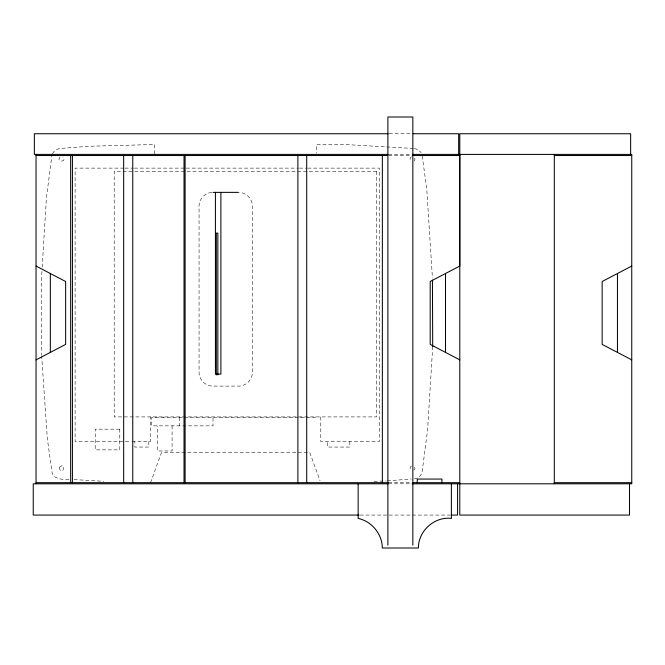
<?xml version="1.0" encoding="UTF-8"?>
<svg xmlns="http://www.w3.org/2000/svg" width="665" height="665" viewBox="0 0 665 665"><rect width="100%" height="100%" fill="white"/><g stroke="black" fill="none" stroke-linecap="round" stroke-linejoin="round"><path stroke-width="0.5" stroke-dasharray="3.33 2.49" d="M41.928 271.403L41.355 280.647L41.621 355.318M42.178 267.297L46.459 197.439L51.837 156.1M432.699 346.615L427.603 429.831L422.225 471.161C421.967 475.184 418.36 478.642 414.337 478.742M150.523 482.682L161.47 452.616L309.799 452.616L320.065 480.812M52.377 153.74L54.987 150.265L58.994 148.561L88.994 146.267L154.679 144.505L154.679 155.111M60.099 157.015C55.386 162.385 67.647 162.385 62.926 157.015M413.963 161.055L415.002 159.243L413.963 157.015M413.963 470.255L415.002 468.443L413.963 466.215M411.502 156.799C409.64 157.563 409.64 160.498 411.502 161.263M411.502 465.999C409.64 466.764 409.64 469.698 411.502 470.463M211.803 192.368C205.211 192.875 199.575 198.511 199.068 205.103L199.068 373.364C199.575 379.956 205.211 385.592 211.803 386.099L239.649 386.099C246.241 385.592 251.877 379.956 252.384 373.364L252.384 205.103C251.877 198.511 246.241 192.875 239.649 192.368M387.238 480.878L411.327 478.983M373.963 481.294L386.232 480.961M389.166 133.748L410.953 133.748M388.601 154.405L411.294 154.405M388.56 155.519L411.269 155.519M123.931 168.12L75.12 168.12L75.12 441.485L130.897 441.485M124.97 168.12L133.274 168.12M134.313 168.12L185.203 168.12M186.242 168.12L298.394 168.12M299.433 168.12L306.706 168.12M307.745 168.12L379.399 168.12L379.399 441.485L320.779 441.485L320.779 416.913M131.928 441.485L150.523 441.485L150.523 416.913M388.518 482.682L411.095 482.682M388.601 483.796L411.909 483.796M360.039 515.067L450.296 515.067M413.314 148.461L348.734 144.729L316.59 144.43L316.59 153.174M68.919 479.282C62.834 479.723 52.452 479.415 51.837 471.161L47.315 438.493L41.696 356.34M74.023 479.581L103.649 481.31M414.337 148.519L418.044 149.575L421.136 152.634M422.225 156.1L426.747 188.769L432.433 278.045M349.807 441.485L349.807 447.063L327.471 447.063L327.471 441.485M315.385 416.913L315.385 417.479L151.612 417.479L151.612 425.849L213.024 425.849L213.024 417.479M300.671 416.913L300.671 417.479M179.525 417.479L179.525 425.849M172.077 425.849L172.077 450.97L157.563 450.97L157.563 425.849M163.681 416.913L163.681 417.479M155.909 416.913L155.909 417.479M148.819 441.485L148.819 447.063L134.862 447.063L134.862 441.485M59.135 467.595C62.485 478.335 67.406 459.972 59.135 467.595M376.606 171.262L114.205 171.262L114.205 416.913L376.606 416.913L376.606 171.262M119.783 429.174L95.22 429.174L95.22 449.856L119.783 449.856L119.783 429.174"/><path stroke-width="1" d="M459.789 154.405L459.789 266.058L430.205 281.503L430.205 344.42L459.789 359.856M36.043 359.856L65.635 344.42L65.635 281.503L36.043 266.058M631.75 266.058L602.158 281.503L602.158 344.42L631.75 359.856M388.127 133.748L34.364 133.748L34.364 154.405L388.127 154.405M413.031 133.748L458.675 133.748L458.675 154.405M412.325 154.405L631.75 154.405L631.75 483.796L412.325 483.796M36.043 155.519L387.52 155.519M412.3 155.519L459.789 155.519M554.311 155.519L631.75 155.519M213.024 192.368L238.427 192.368M36.043 482.682L388.518 482.682M413.148 482.682L459.789 482.682M554.311 482.682L631.75 482.682M388.185 483.796L33.25 483.796L33.25 515.067L359 515.067M451.336 515.067L457.562 515.067L457.562 483.796M432.699 346.615L432.433 280.081M630.636 154.405L630.636 133.748L459.789 133.748L459.789 515.067L629.514 515.067L629.514 483.796M617.452 273.523L617.452 352.4M554.311 154.405L554.311 483.796M451.377 483.796L451.377 518.417C434.544 516.306 418.144 531.036 418.426 548.002L382.309 548.002C382.3 534.153 371.71 521.227 358.144 518.417L358.144 483.796M445.5 273.523L445.5 352.4M441.926 482.682L441.926 479.058L417.246 479.058L417.246 482.682M412.849 545.209L412.849 116.998L387.886 116.998L387.886 545.209M382.358 155.519L382.358 482.682M306.706 155.519L306.706 482.682M297.887 155.519L297.887 482.682M220.896 192.368L220.896 374.096L215.427 374.096L215.427 192.368M217.854 374.927L217.854 233.124L216.291 233.124L216.291 374.927M185.111 155.519L185.111 482.682M184.022 155.519L184.022 482.682M132.767 155.519L132.767 482.682M123.665 155.519L123.665 482.682M72.419 155.519L72.419 482.682M70.656 155.519L70.656 482.682M50.341 273.523L50.341 352.4M36.043 154.405L36.043 483.796"/></g></svg>
